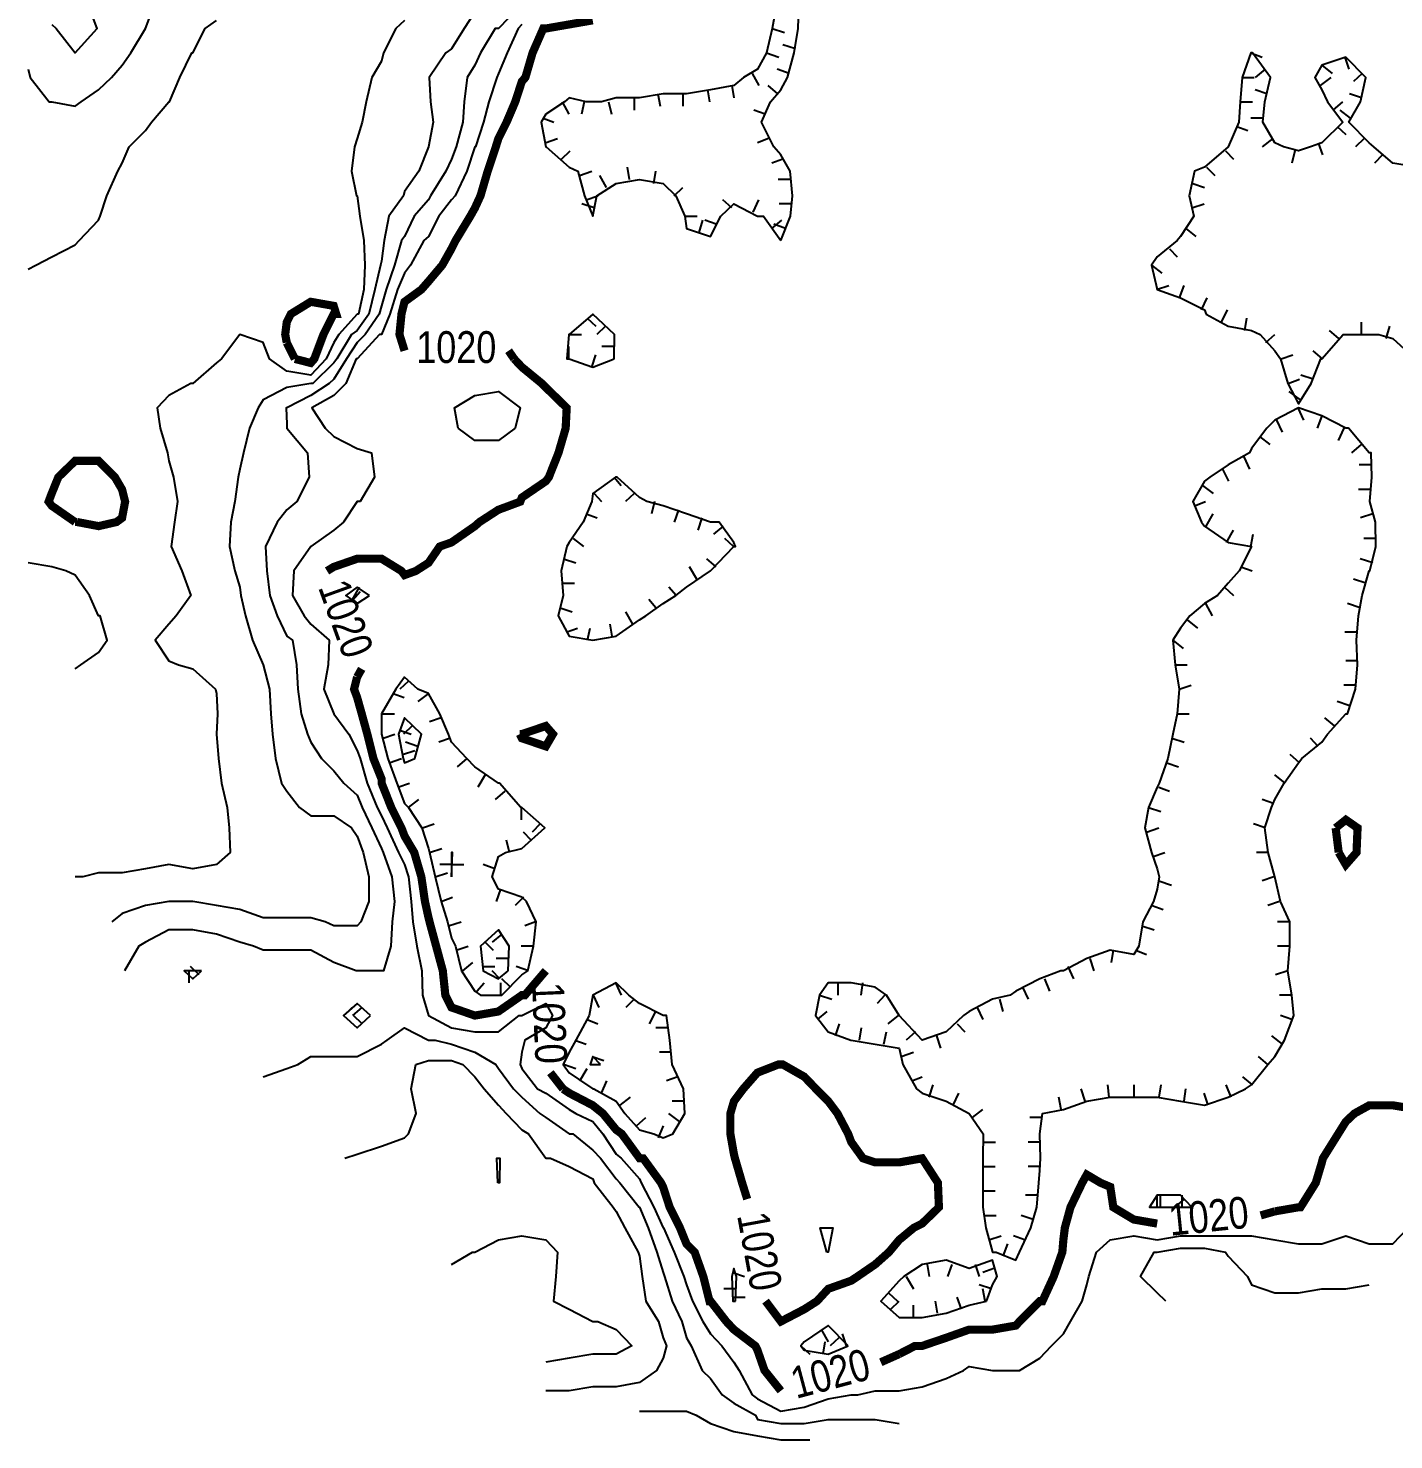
# Model space of a CAD drawing. Extents: x 628896 to 629898, y 4519176 to 4520140.
# Drawn here: x 628896.9 to 629064.3, y 4519222 to 4519395 of the extents above; entities that cross this region are included whole.
import ezdxf
from ezdxf.enums import TextEntityAlignment as Align

# ---------------------------------------------------------------- set-up
doc = ezdxf.new("R2010")
doc.units = 0

msp = doc.modelspace()

# ---------------------------------------------------------------- linework, layer by layer
at = {"layer": 'GSLAYER', "linetype": 'CONTINUOUS', "flags": 128}
for points in [[(628896.9375, 4519390), (628897.1875, 4519389), (628899.5, 4519386), (628899.8125, 4519386), (628902.6875, 4519385.5), (628903.4375, 4519386), (628905.5625, 4519387.5), (628907.125, 4519389), (628908.4375, 4519390.5), (628909.5, 4519392), (628911.3125, 4519395), (628912.25, 4519397.5)], [(628899.8125, 4519395.5), (628900.375, 4519395), (628902.6875, 4519392), (628905.375, 4519395), (628904.4375, 4519397.5)], [(628951.6875, 4519397), (628950.375, 4519395), (628948.8125, 4519392.5), (628948.125, 4519392), (628946.0625, 4519389), (628946.25, 4519386), (628946.5625, 4519383.5), (628946, 4519380.5), (628946, 4519380.5), (628944.8125, 4519377.5), (628943.0625, 4519375), (628942.9375, 4519374.5), (628941.125, 4519372), (628940.5625, 4519369), (628940.25, 4519366.5), (628940.125, 4519366), (628939.4375, 4519363), (628938.6875, 4519360), (628937.25, 4519358), (628936.5625, 4519357.5), (628934.75, 4519354.5), (628934.375, 4519354), (628931.8125, 4519351.5), (628931.5625, 4519351.5), (628928.625, 4519351), (628925.75, 4519349.5), (628925.125, 4519348.5), (628924.0625, 4519346), (628923.3125, 4519343), (628922.875, 4519341), (628922.6875, 4519340), (628922.25, 4519337), (628921.75, 4519334.5), (628921.625, 4519331.5), (628922.25, 4519328.5), (628922.875, 4519326.5), (628923, 4519325.5), (628923.5625, 4519323), (628924.4375, 4519320), (628925.75, 4519317), (628926.5, 4519314), (628926.6875, 4519311), (628926.875, 4519308.5), (628927.25, 4519305.5), (628928, 4519302.5), (628928.625, 4519301.5), (628930.1875, 4519299.5), (628931.5625, 4519298.5), (628934.375, 4519298.5), (628936.5625, 4519297), (628937.25, 4519296), (628938, 4519294), (628938.6875, 4519291), (628938.6875, 4519288), (628937.6875, 4519285.5), (628937.25, 4519285), (628934.375, 4519285), (628933.3125, 4519285.5), (628931.5625, 4519286), (628928.625, 4519286), (628925.75, 4519286), (628922.875, 4519287), (628920, 4519287.5), (628917.125, 4519288), (628914.1875, 4519288), (628911.3125, 4519287.5), (628908.4375, 4519286.5), (628907.1875, 4519285.5)], [(628957, 4519397.5), (628954.5625, 4519395), (628954.1875, 4519395), (628952.375, 4519392), (628951.6875, 4519390.5), (628950.75, 4519389), (628950.375, 4519386), (628950.1875, 4519383.5), (628949.375, 4519380.5), (628948.8125, 4519379), (628948.125, 4519377.5), (628946.25, 4519374.5), (628946, 4519374), (628944.25, 4519372), (628943.0625, 4519369.5), (628942.6875, 4519369), (628941.8125, 4519366), (628940.8125, 4519363), (628940.25, 4519361), (628939.9375, 4519360), (628938.25, 4519357.5), (628937.25, 4519356.5), (628935.9375, 4519354.5), (628934.375, 4519352), (628933.8125, 4519351.5), (628931.5625, 4519350), (628928.625, 4519348.5), (628928.5625, 4519348.5), (628928.625, 4519346.5), (628928.625, 4519346), (628931.1875, 4519343), (628931.375, 4519340), (628929.875, 4519337), (628928.625, 4519336), (628927.4375, 4519334.5), (628926, 4519331.5), (628926.1875, 4519328.5), (628926.5625, 4519325.5), (628927.4375, 4519323), (628928.625, 4519320.5), (628929.3125, 4519320), (628929.8125, 4519317), (628930, 4519314), (628930.375, 4519311), (628931.1875, 4519308.5), (628931.5625, 4519307.5), (628932.875, 4519305.5), (628934.375, 4519304), (628935.625, 4519302.5), (628937.25, 4519301), (628937.875, 4519299.5), (628939.0625, 4519297), (628940.25, 4519294.5), (628940.4375, 4519294), (628941.5, 4519291), (628941.8125, 4519288), (628941.5625, 4519285.5), (628941.375, 4519282.5), (628940.5, 4519279.5), (628940.25, 4519279.5), (628937.25, 4519279.5), (628937.125, 4519279.5), (628934.375, 4519280.5), (628931.5625, 4519282), (628928.625, 4519282), (628925.75, 4519282), (628924.5625, 4519282.5), (628922.875, 4519283), (628920, 4519284), (628917.125, 4519284.5), (628914.1875, 4519284.5), (628911.3125, 4519283), (628910.5, 4519282.5), (628908.75, 4519279.5)], [(628988.5625, 4519397.5), (628988.125, 4519395), (628987.4375, 4519392), (628986.3125, 4519390), (628984.625, 4519389), (628983.4375, 4519388), (628980.5625, 4519387.5), (628977.625, 4519387), (628974.75, 4519387), (628971.875, 4519386.5), (628969, 4519386.5), (628967.1875, 4519386), (628966.125, 4519386), (628965.3125, 4519386), (628963.25, 4519386.5), (628962.6875, 4519386), (628960.375, 4519384.5), (628959.8125, 4519383.5), (628960.375, 4519380.5), (628960.4375, 4519380.5), (628963.25, 4519378), (628964.3125, 4519377.5), (628965.125, 4519374.5), (628966.125, 4519372), (628966.625, 4519374.5), (628969, 4519376), (628971.875, 4519376.5), (628974.75, 4519376), (628976.3125, 4519374.5), (628977.4375, 4519372), (628977.625, 4519370.5), (628980.5625, 4519369.5), (628981.8125, 4519372), (628983.4375, 4519373.5), (628986.3125, 4519372), (628987.0625, 4519372), (628989.1875, 4519369)], [(628989.1875, 4519369), (628990.375, 4519372), (628990.625, 4519374.5), (628990.3125, 4519377.5), (628989.1875, 4519379.5), (628988.3125, 4519380.5), (628986.8125, 4519383.5), (628987.9375, 4519386), (628989.1875, 4519387.5), (628990, 4519389), (628990.8125, 4519392), (628991.3125, 4519395), (628991.375, 4519397.5)], [(628896.9375, 4519365.5), (628897.875, 4519366), (628899.8125, 4519367), (628902.6875, 4519368.5), (628903.1875, 4519369), (628905.5625, 4519371.5), (628905.75, 4519372), (628906.5625, 4519374.5), (628907.9375, 4519377.5), (628908.4375, 4519378.5), (628909.3125, 4519380.5), (628911.3125, 4519382.5), (628912.0625, 4519383.5), (628914.1875, 4519386), (628914.25, 4519386), (628915.5, 4519389), (628917, 4519392), (628917.125, 4519392), (628918.625, 4519395), (628920, 4519396)], [(628943.0625, 4519396), (628942, 4519395), (628940.5, 4519392), (628940.25, 4519391), (628939.0625, 4519389), (628938.375, 4519386), (628937.875, 4519383.5), (628937.25, 4519381.5), (628936.9375, 4519380.5), (628936.5625, 4519377.5), (628937.1875, 4519374.5), (628937.25, 4519374.5), (628937.5625, 4519372), (628938.0625, 4519369), (628938.1875, 4519366), (628938.0625, 4519363), (628937.4375, 4519360), (628937.25, 4519360), (628935, 4519357.5), (628934.375, 4519356.5), (628933.4375, 4519354.5), (628931.5625, 4519352.5), (628928.625, 4519353), (628926.5, 4519354.5), (628925.75, 4519356.5), (628922.875, 4519357.5), (628920.625, 4519354.5), (628920, 4519354), (628917.125, 4519351.5), (628916.875, 4519351.5), (628914.1875, 4519350), (628912.75, 4519348.5), (628913.125, 4519346), (628914, 4519343), (628914.1875, 4519342), (628914.75, 4519340), (628915.25, 4519337), (628914.875, 4519334.5), (628914.4375, 4519331.5), (628915.75, 4519328.5), (628916.875, 4519325.5), (628915.0625, 4519323), (628914.1875, 4519322), (628912.5, 4519320), (628914.1875, 4519317.5), (628915.375, 4519317), (628917.125, 4519316.5), (628919.875, 4519314), (628920, 4519313.5), (628920.125, 4519311), (628920, 4519308.5), (628920.25, 4519305.5), (628920.625, 4519302.5), (628921.3125, 4519299.5), (628921.5625, 4519297), (628921.6875, 4519294), (628920, 4519292.5), (628917.125, 4519292), (628914.1875, 4519292.5), (628911.3125, 4519292), (628908.4375, 4519291.5), (628905.5625, 4519291.5), (628903.625, 4519291), (628902.6875, 4519291)], [(628957.4375, 4519395.5), (628957, 4519395), (628955.625, 4519392), (628954.5625, 4519389.5), (628954.375, 4519389), (628953.375, 4519386), (628952.75, 4519383.5), (628951.75, 4519380.5), (628951.6875, 4519380.5), (628950.6875, 4519377.5), (628949.25, 4519374.5), (628948.8125, 4519374), (628947.25, 4519372), (628946, 4519369.5), (628945.4375, 4519369), (628943.8125, 4519366), (628943.0625, 4519365), (628942.1875, 4519363), (628941.25, 4519360), (628940.25, 4519357.5), (628940, 4519357.5), (628937.25, 4519354.5), (628937.125, 4519354.5), (628935.875, 4519351.5), (628934.375, 4519350), (628931.6875, 4519348.5), (628933.3125, 4519346), (628934.375, 4519345), (628937.25, 4519343.5), (628939, 4519343), (628939.375, 4519340), (628937.625, 4519337), (628937.25, 4519337), (628935.5625, 4519334.5), (628934.375, 4519333.5), (628931.5625, 4519331.5), (628929.5, 4519328.5), (628929.3125, 4519325.5), (628930.75, 4519323), (628931.5625, 4519322), (628933.8125, 4519320), (628933.6875, 4519317), (628933.1875, 4519314), (628934.375, 4519311), (628936.25, 4519308.5), (628937.25, 4519306.5), (628937.625, 4519305.5), (628938.5, 4519302.5), (628939.6875, 4519299.5), (628940.25, 4519298.5), (628940.9375, 4519297), (628942.3125, 4519294), (628943.0625, 4519292.5), (628943.5625, 4519291), (628943.875, 4519288), (628944.0625, 4519285.5), (628944.5625, 4519282.5), (628945.1875, 4519279.5), (628945.25, 4519276.5), (628946, 4519274), (628946, 4519274), (628948.8125, 4519272.5), (628951.6875, 4519272), (628954.5625, 4519272), (628957.125, 4519274), (628957.4375, 4519274), (628960.375, 4519275.5), (628961.1875, 4519274), (628960.375, 4519272.5), (628957.8125, 4519271), (628957.4375, 4519269.5), (628957.25, 4519268), (628957.4375, 4519267.5), (628959.375, 4519265), (628960.375, 4519264.5), (628963.25, 4519262.5), (628964.0625, 4519262), (628966.125, 4519261), (628967.375, 4519259.5), (628969, 4519257), (628969.625, 4519256.5), (628971.875, 4519254), (628972.0625, 4519253.5), (628973.625, 4519250.5), (628974.75, 4519248), (628974.8125, 4519248), (628976.125, 4519245), (628977.3125, 4519242), (628977.625, 4519241), (628978.375, 4519239), (628979.625, 4519236.5), (628980.5625, 4519235), (628981.9375, 4519233.5), (628983.4375, 4519231.5), (628984.0625, 4519230.5), (628985.6875, 4519227.5), (628986.3125, 4519227), (628989.1875, 4519225.5), (628992.0625, 4519226), (628995, 4519227), (628997.8125, 4519227.5), (628998.625, 4519227.5), (629000.75, 4519228), (629003.6875, 4519228), (629006.5, 4519228.5), (629009.4375, 4519229.5), (629011.5625, 4519230.5), (629012.25, 4519231), (629015.125, 4519230.5), (629015.875, 4519230.5), (629018, 4519230.5), (629018.4375, 4519230.5), (629020.9375, 4519232), (629022.375, 4519233.5), (629023.8125, 4519235), (629024.6875, 4519236.5), (629026.125, 4519239), (629026.6875, 4519241), (629026.9375, 4519242), (629027.875, 4519245), (629029.5625, 4519246.5), (629032.4375, 4519247), (629035.3125, 4519246.5), (629038.1875, 4519247), (629041.125, 4519247), (629044, 4519247), (629046.875, 4519247), (629049.75, 4519246.5), (629052.625, 4519246), (629055.5, 4519246), (629058.4375, 4519247), (629061.3125, 4519246), (629064.1875, 4519246), (629066.0625, 4519248)], [(628988.125, 4519395), (628989.625, 4519394.5)], [(628987.4375, 4519392), (628988.9375, 4519391.5)], [(628991, 4519392.5), (628989.4375, 4519393)], [(629067.125, 4519378), (629064.1875, 4519378.5), (629061.875, 4519380.5), (629061.3125, 4519381), (629058.8125, 4519383.5), (629060.25, 4519386), (629060.875, 4519389), (629058.4375, 4519391.5), (629055.5, 4519390.5), (629054.625, 4519389), (629055.5, 4519387.5), (629056.1875, 4519386), (629058.0625, 4519383.5), (629055.5, 4519381), (629054.125, 4519380.5), (629052.625, 4519380), (629050.8125, 4519380.5), (629049.75, 4519381), (629048.25, 4519383.5), (629048.5, 4519386), (629049.1875, 4519389), (629047, 4519392), (629046.875, 4519392), (629046.8125, 4519392), (629045.75, 4519389), (629045.5, 4519386), (629045.3125, 4519383.5), (629044, 4519380.5), (629041.125, 4519378), (629039.875, 4519377.5), (629039.25, 4519374.5), (629039.8125, 4519372), (629038.1875, 4519369.5), (629037.75, 4519369), (629035.3125, 4519367), (629034.625, 4519366), (629035.3125, 4519363), (629038.1875, 4519362), (629041.125, 4519360.5), (629041.3125, 4519360), (629044, 4519358.5), (629046.875, 4519358), (629047.9375, 4519357.5), (629049.75, 4519355.5), (629050.4375, 4519354.5), (629051.3125, 4519351.5), (629052.625, 4519349), (629054.1875, 4519351.5), (629055.375, 4519354.5), (629055.5, 4519354.5), (629058.125, 4519357.5), (629058.4375, 4519357.5), (629061.3125, 4519357.5), (629062.5, 4519357.5), (629064.1875, 4519357), (629066.9375, 4519354.5)], [(629046.8125, 4519392), (629048.1875, 4519391.5)], [(629058.3125, 4519391.5), (629058.8125, 4519390)], [(628990.1875, 4519389.5), (628988.75, 4519390)], [(629048.5625, 4519390), (629047.3125, 4519389)], [(629055.5, 4519390.5), (629056.75, 4519389.5)], [(628983.1875, 4519388), (628983.4375, 4519386.5)], [(628985.6875, 4519389.5), (628986.5, 4519388)], [(628988.8125, 4519387), (628987.625, 4519388)], [(629045.75, 4519389), (629047.1875, 4519389)], [(629055.3125, 4519388), (629056.625, 4519389)], [(629060.4375, 4519389.5), (629059.375, 4519388.5)], [(628971.1875, 4519386.5), (628971.1875, 4519385)], [(628974.125, 4519387), (628974.375, 4519385.5)], [(628977.1875, 4519387), (628977.1875, 4519385.5)], [(628980.1875, 4519387.5), (628980.4375, 4519386)], [(629048.75, 4519387), (629047.3125, 4519387.5)], [(629060.375, 4519386.5), (629058.875, 4519387)], [(628962.375, 4519386), (628963.1875, 4519384.5)], [(628965.0625, 4519386), (628964.75, 4519384.5)], [(628968.0625, 4519386), (628968.4375, 4519384.5)], [(628987.25, 4519384.5), (628985.875, 4519385)], [(629045.5, 4519386), (629047, 4519386)], [(629056.875, 4519385), (629058.0625, 4519386)], [(629059, 4519384), (629057.75, 4519385)], [(628960.0625, 4519384), (628961.375, 4519383.5)], [(629045.0625, 4519383), (629046.4375, 4519382.5)], [(629048.375, 4519384), (629046.8125, 4519384)], [(629057.375, 4519383), (629058.4375, 4519382)], [(628960.3125, 4519381), (628961.8125, 4519381.5)], [(628987.6875, 4519381.5), (628986.3125, 4519381)], [(629049.5, 4519381.5), (629048.1875, 4519380.5)], [(629055.0625, 4519381), (629055.5625, 4519379.5)], [(629060.6875, 4519381.5), (629059.625, 4519380.5)], [(628962.3125, 4519379), (628963.375, 4519380)], [(629043.6875, 4519380), (629044.6875, 4519379)], [(629052.1875, 4519380), (629051.8125, 4519378.5)], [(629062.9375, 4519379.5), (629061.9375, 4519378.5)], [(628970.625, 4519376.5), (628970.375, 4519378)], [(628989.4375, 4519379), (628988.0625, 4519378.5)], [(629041.375, 4519378), (629042.375, 4519377)], [(628964.5, 4519377), (628966, 4519377.5)], [(628967.8125, 4519375.5), (628967, 4519377)], [(628973.625, 4519376), (628973.875, 4519377.5)], [(628990.375, 4519376.5), (628988.875, 4519376.5)], [(629039.6875, 4519376), (629041.125, 4519375.5)], [(628965.3125, 4519374), (628966.75, 4519374.5)], [(628976.125, 4519374.5), (628977.1875, 4519375.5)], [(628966.3125, 4519373), (628964.8125, 4519373.5)], [(628983.1875, 4519373), (628982.0625, 4519374)], [(628985.8125, 4519372.5), (628986.5, 4519374)], [(628990.5, 4519373.5), (628989, 4519373.5)], [(629039.5625, 4519373), (629041.0625, 4519373.5)], [(628977.4375, 4519372), (628978.9375, 4519372)], [(628979.1875, 4519370), (628979.625, 4519371.5)], [(628981.25, 4519371), (628979.875, 4519371.5)], [(628988.0625, 4519370.5), (628989.3125, 4519371.5)], [(628989.75, 4519370.5), (628988.3125, 4519371)], [(629038.8125, 4519370.5), (629040.0625, 4519369.5)], [(629036.8125, 4519368), (629037.75, 4519367)], [(629034.625, 4519366), (629035.875, 4519365)], [(629035.25, 4519363), (629036.75, 4519363.5)], [(629038.0625, 4519362), (629038.625, 4519363.5)], [(629040.75, 4519360.5), (629041.4375, 4519362)], [(629043.1875, 4519359), (629043.9375, 4519360.5)], [(628968.75, 4519354.5), (628968.8125, 4519357.5), (628966.125, 4519360), (628963.25, 4519357.5), (628963.1875, 4519357.5), (628962.9375, 4519354.5), (628963.25, 4519354.5), (628966.125, 4519353.5), (628968.75, 4519354.5)], [(628965.4375, 4519359.5), (628966.5, 4519358.5)], [(628967.6875, 4519358.5), (628966.625, 4519357.5)], [(629046.0625, 4519358), (629046.3125, 4519359.5)], [(629060.375, 4519357.5), (629060.375, 4519359)], [(629063.375, 4519357), (629063.8125, 4519358.5)], [(628963.1875, 4519357.5), (628964.75, 4519357.5)], [(629048.625, 4519356.5), (629049.75, 4519357.5)], [(629057.5625, 4519357), (629056.4375, 4519358)], [(628963.1875, 4519354.5), (628963.1875, 4519356)], [(628968.75, 4519356), (628967.25, 4519356)], [(629055.5625, 4519354.5), (629054.4375, 4519355.5)], [(628966, 4519353.5), (628966.5, 4519355)], [(629050.5, 4519354.5), (629051.9375, 4519355)], [(629051.375, 4519351.5), (629052.75, 4519352)], [(629054.4375, 4519352), (629052.9375, 4519352.5)], [(628949.625, 4519346), (628949.1875, 4519348.5), (628951.6875, 4519350), (628954.5625, 4519350.5), (628957.25, 4519348.5), (628956.625, 4519346), (628954.5625, 4519344.5), (628951.6875, 4519344.5), (628949.625, 4519346)], [(629052.875, 4519349.5), (629051.5, 4519350.5)], [(629018.4375, 4519245), (629019.8125, 4519248), (629020.5625, 4519250.5), (629020.8125, 4519253.5), (629020.9375, 4519255), (629021, 4519256.5), (629020.9375, 4519259.5), (629021.25, 4519262), (629023.8125, 4519262.5), (629026.6875, 4519263.5), (629029.5625, 4519264), (629032.4375, 4519264), (629035.3125, 4519264), (629038.1875, 4519263.5), (629041.125, 4519263), (629044, 4519264), (629046.125, 4519265), (629046.875, 4519265.5), (629048.875, 4519268), (629049.75, 4519269), (629050.9375, 4519271), (629052.0625, 4519274), (629051.8125, 4519276.5), (629051.3125, 4519279.5), (629051.5625, 4519282.5), (629051.5625, 4519285.5), (629050.4375, 4519288), (629049.75, 4519291), (629049.75, 4519291), (629048.9375, 4519294), (629048.5, 4519297), (629049.3125, 4519299.5), (629049.75, 4519300.5), (629050.875, 4519302.5), (629052.625, 4519305), (629053.0625, 4519305.5), (629055.5, 4519307.5), (629056.1875, 4519308.5), (629058.4375, 4519311), (629058.625, 4519311), (629059.625, 4519314), (629059.875, 4519317), (629059.75, 4519320), (629060, 4519323), (629060.4375, 4519325.5), (629061.3125, 4519328.5), (629061.375, 4519328.5), (629062.125, 4519331.5), (629062.0625, 4519334.5), (629061.375, 4519337), (629061.625, 4519340), (629061.5625, 4519343), (629061.3125, 4519343), (629058.75, 4519346), (629058.4375, 4519346), (629055.5, 4519347.5), (629052.625, 4519348.5), (629049.75, 4519347), (629048.75, 4519346), (629046.875, 4519343.5), (629046.625, 4519343), (629044, 4519341.5), (629041.75, 4519340), (629041.125, 4519339.5), (629039.6875, 4519337), (629040.75, 4519334.5), (629041.125, 4519334), (629044, 4519332), (629046.875, 4519331.5), (629045.375, 4519328.5), (629044, 4519327), (629042.6875, 4519325.5), (629041.125, 4519324.5), (629039.3125, 4519323), (629038.1875, 4519321.5), (629037.25, 4519320), (629037.5, 4519317), (629038, 4519314), (629037.75, 4519311), (629037.25, 4519308.5), (629036.625, 4519305.5), (629035.5625, 4519302.5), (629035.3125, 4519302), (629034.25, 4519299.5), (629033.8125, 4519297), (629034.625, 4519294), (629035.3125, 4519292), (629035.5625, 4519291), (629035.3125, 4519289.5), (629034.875, 4519288), (629033.5625, 4519285.5), (629033.0625, 4519282.5), (629032.4375, 4519281.5), (629029.5625, 4519282), (629026.6875, 4519281), (629023.8125, 4519279.5), (629023.5, 4519279.5), (629020.9375, 4519278.5), (629018, 4519277), (629017.3125, 4519276.5), (629015.125, 4519276), (629012.25, 4519274.5), (629011.5625, 4519274), (629009.4375, 4519272), (629006.5, 4519271), (629003.6875, 4519274), (629003.6875, 4519274), (629002.125, 4519276.5), (629000.75, 4519277.5), (628997.8125, 4519278), (628995, 4519278), (628993.9375, 4519276.5), (628993.4375, 4519274), (628995, 4519272), (628997.75, 4519271), (628997.8125, 4519271), (629000.75, 4519270.5), (629003.6875, 4519270), (629004.125, 4519268), (629005.8125, 4519265), (629006.5, 4519264.5), (629009.4375, 4519263.5), (629012.25, 4519262), (629014, 4519259.5), (629013.9375, 4519256.5), (629013.9375, 4519253.5), (629013.9375, 4519250.5), (629014.3125, 4519248), (629015.125, 4519245), (629015.5625, 4519245), (629018, 4519244), (629018.4375, 4519245)], [(629052.5625, 4519348.5), (629053.25, 4519347)], [(629049.9375, 4519347), (629050.625, 4519345.5)], [(629055.5, 4519347.5), (629054.9375, 4519346)], [(629047.875, 4519345), (629049.125, 4519344)], [(629058.1875, 4519346), (629057.5, 4519344.5)], [(629060.3125, 4519344), (629059.125, 4519343)], [(629045.9375, 4519342.5), (629046.625, 4519341)], [(629061.5625, 4519341.5), (629060.0625, 4519341.5)], [(628972.625, 4519323), (628974.75, 4519324.5), (628976.3125, 4519325.5), (628977.625, 4519326.5), (628980.5625, 4519328.5), (628983.4375, 4519331.5), (628983.625, 4519331.5), (628983.4375, 4519332), (628981.625, 4519334.5), (628980.5625, 4519334.5), (628977.625, 4519335.5), (628974.75, 4519336.5), (628972.75, 4519337), (628971.875, 4519337.5), (628969.125, 4519340), (628969, 4519340), (628968.9375, 4519340), (628966.125, 4519338), (628966, 4519337), (628964.9375, 4519334.5), (628963.25, 4519332), (628962.9375, 4519331.5), (628962.25, 4519328.5), (628962.5, 4519325.5), (628961.875, 4519323), (628963.25, 4519320.5), (628966.125, 4519320), (628969, 4519320.5), (628971.875, 4519322.5), (628972.625, 4519323)], [(628968.75, 4519340), (628969.625, 4519339)], [(629043.3125, 4519341), (629044.0625, 4519339.5)], [(628966.3125, 4519338), (628967.1875, 4519337)], [(628971.1875, 4519338), (628970.125, 4519337)], [(629040.875, 4519339), (629042.1875, 4519338)], [(629061.5625, 4519338.5), (629060, 4519338.5)], [(628973.6875, 4519337), (628973.3125, 4519335.5)], [(628976.625, 4519336), (628976.125, 4519334.5)], [(629039.875, 4519336.5), (629041.25, 4519337)], [(628965.3125, 4519335.5), (628966.6875, 4519335)], [(628979.5, 4519335), (628979, 4519333.5)], [(629041.3125, 4519334), (629042.1875, 4519335.5)], [(629061.75, 4519335.5), (629060.25, 4519335)], [(628982.125, 4519334), (628980.9375, 4519333)], [(629043.8125, 4519332), (629044.6875, 4519333.5)], [(629046.8125, 4519331.5), (629047.0625, 4519333)], [(628963.75, 4519332.5), (628965, 4519331.5)], [(628983.375, 4519331.5), (628982.3125, 4519332.5)], [(629062.125, 4519332.5), (629060.625, 4519332.5)], [(628903.375, 4519317), (628905.5625, 4519318.5), (628906.625, 4519320), (628905.75, 4519323), (628905.5625, 4519323), (628904.4375, 4519325.5), (628902.6875, 4519328), (628901.5625, 4519328.5), (628899.8125, 4519329), (628896.9375, 4519329.5)], [(628962.5625, 4519330), (628964.0625, 4519329.5)], [(628981.25, 4519329), (628980.125, 4519330)], [(629061.75, 4519329.5), (629060.1875, 4519330)], [(628978.875, 4519327.5), (628978, 4519329)], [(629045.5625, 4519329), (629046.9375, 4519328.5)], [(629060.875, 4519327), (629059.375, 4519327.5)], [(628938.75, 4519325.5), (628937.25, 4519326.5), (628935.875, 4519325.5), (628937.25, 4519324.5), (628938.75, 4519325.5)], [(628937.5, 4519326.5), (628936.625, 4519325)], [(628936.75, 4519325), (628937.625, 4519326)], [(628962.375, 4519327), (628963.875, 4519327)], [(628976.375, 4519325.5), (628975.4375, 4519326.5)], [(629043.5625, 4519326.5), (629044.6875, 4519325.5)], [(628962.125, 4519324), (628963.625, 4519323.5)], [(628973.875, 4519324), (628973, 4519325)], [(629041.25, 4519324.5), (629042.0625, 4519323)], [(629060.1875, 4519324), (629058.625, 4519324.5)], [(628971.0625, 4519322), (628970.1875, 4519323.5)], [(629039, 4519322.5), (629040.25, 4519321.5)], [(628962.875, 4519321), (628964.25, 4519321.5)], [(628965.5, 4519320), (628965.8125, 4519321.5)], [(628968.5, 4519320.5), (628968.25, 4519322)], [(629059.8125, 4519321), (629058.3125, 4519321)], [(629037.25, 4519320), (629038.5, 4519319)], [(628902.6875, 4519316.5), (628903.375, 4519317)], [(629037.5, 4519317), (629039, 4519317)], [(629059.875, 4519317.5), (629058.4375, 4519317.5)], [(628955, 4519276.5), (628957.4375, 4519279), (628958.1875, 4519279.5), (628958.875, 4519282.5), (628959.1875, 4519285.5), (628958, 4519288), (628957.4375, 4519288.5), (628954.5625, 4519289.5), (628953.8125, 4519291), (628954.5625, 4519293.5), (628955.4375, 4519294), (628957.4375, 4519294.5), (628960.25, 4519297), (628957.4375, 4519299.5), (628957.3125, 4519299.5), (628954.6875, 4519302.5), (628954.5625, 4519302.5), (628951.6875, 4519304.5), (628950.6875, 4519305.5), (628948.8125, 4519307.5), (628948.4375, 4519308.5), (628947.375, 4519311), (628946, 4519313.5), (628944.6875, 4519314), (628943.0625, 4519315.5), (628942, 4519314), (628940.25, 4519311), (628940.25, 4519308.5), (628941, 4519305.5), (628942.125, 4519302.5), (628943.0625, 4519300), (628943.5625, 4519299.5), (628945.1875, 4519297), (628946, 4519294.5), (628946.125, 4519294), (628946.8125, 4519291), (628947.5625, 4519288), (628948.3125, 4519285.5), (628948.8125, 4519283.5), (628949.3125, 4519282.5), (628950.0625, 4519279.5), (628951.6875, 4519277), (628952.375, 4519276.5), (628954.5625, 4519276.5), (628955, 4519276.5)], [(628941.6875, 4519313.5), (628943, 4519313)], [(628943.5625, 4519315), (628942.5, 4519314)], [(628946, 4519313.5), (628944.6875, 4519312.5)], [(629038, 4519314), (629039.5, 4519314.5)], [(629059.6875, 4519314.5), (629058.1875, 4519314.5)], [(629058.8125, 4519312), (629057.375, 4519312.5)], [(628940.25, 4519311), (628941.8125, 4519311)], [(628944.3125, 4519305.5), (628945.125, 4519308.5), (628943.0625, 4519310.5), (628942.3125, 4519308.5), (628942.875, 4519305.5), (628943.0625, 4519305), (628944.3125, 4519305.5)], [(628947.5625, 4519310.5), (628946.125, 4519310)], [(629037.75, 4519311), (629039.25, 4519311)], [(629057.0625, 4519309.5), (629055.875, 4519310.5)], [(628940.4375, 4519308), (628941.875, 4519308.5)], [(628942.4375, 4519309), (628943.875, 4519308.5)], [(628944, 4519309.5), (628942.9375, 4519308.5)], [(628944.6875, 4519307), (628943.1875, 4519307.5)], [(628948.6875, 4519308), (628947.25, 4519307.5)], [(629037.125, 4519308), (629038.625, 4519307.5)], [(629055.0625, 4519307), (629054.125, 4519308)], [(628941.1875, 4519305), (628942.6875, 4519305.5)], [(628942.8125, 4519306), (628944.3125, 4519306.5)], [(628950.6875, 4519305.5), (628949.5, 4519304.5)], [(629036.5, 4519305), (629037.9375, 4519304.5)], [(629052.75, 4519305), (629051.625, 4519306)], [(628952.9375, 4519303.5), (628952.0625, 4519302)], [(629051, 4519302.5), (629049.75, 4519303.5)], [(628942.25, 4519302), (628943.6875, 4519302.5)], [(628955.375, 4519301.5), (628954.1875, 4519300.5)], [(629035.5, 4519302), (629036.8125, 4519301.5)], [(628943.5625, 4519299.5), (628944.8125, 4519300.5)], [(629049.5625, 4519300), (629048.1875, 4519300.5)], [(628957.375, 4519299.5), (628957.375, 4519298)], [(629034.25, 4519299.5), (629035.75, 4519299)], [(628945.25, 4519297), (628946.6875, 4519297.5)], [(628958.5625, 4519295.5), (628957.625, 4519296.5)], [(628959.6875, 4519297.5), (628958.6875, 4519296.5)], [(629034, 4519296.5), (629035.5, 4519297)], [(629048.5625, 4519297), (629047.125, 4519297.5)], [(628946.125, 4519294), (628947.625, 4519294.5)], [(628955.9375, 4519294), (628955.5625, 4519295.5)], [(628948.8125, 4519291), (628948.9375, 4519294), (628948.8125, 4519294), (628948.8125, 4519291)], [(629034.8125, 4519293.5), (629036.25, 4519294)], [(629048.9375, 4519294), (629047.5, 4519294)], [(628946.8125, 4519291), (628948.3125, 4519291.5)], [(628948.9375, 4519292.5), (628947.375, 4519292.5)], [(628948.8125, 4519292.5), (628950.3125, 4519292.5)], [(628954.125, 4519292), (628952.6875, 4519292.5)], [(629049.625, 4519291), (629048.1875, 4519290.5)], [(628954.8125, 4519289.5), (628954.3125, 4519288)], [(629035.5, 4519290.5), (629037.0625, 4519290)], [(628947.5625, 4519288), (628948.9375, 4519288.5)], [(628957.625, 4519288.5), (628956.625, 4519287.5)], [(629050.3125, 4519288), (629048.875, 4519287.5)], [(629034.6875, 4519287.5), (629036.0625, 4519287)], [(628948.4375, 4519285), (628950, 4519285.5)], [(628955.75, 4519279.5), (628955.875, 4519282.5), (628954.5625, 4519284.5), (628952.375, 4519282.5), (628952.6875, 4519279.5), (628954.5625, 4519278.5), (628955.75, 4519279.5)], [(628959.125, 4519285.5), (628957.8125, 4519285)], [(629033.4375, 4519285), (629034.9375, 4519284.5)], [(629051.5625, 4519285.5), (629050.0625, 4519285.5)], [(628949.375, 4519282), (628950.875, 4519282.5)], [(628952.9375, 4519283), (628953.9375, 4519282)], [(628955, 4519284), (628953.8125, 4519283)], [(628958.875, 4519282.5), (628957.375, 4519282.5)], [(629051.5625, 4519282.5), (629050.0625, 4519282.5)], [(628955.8125, 4519281), (628954.3125, 4519281)], [(629027.0625, 4519281), (629027.5625, 4519279.5)], [(629029.9375, 4519282), (629029.6875, 4519280.5)], [(629032.6875, 4519282), (629034, 4519281.5)], [(628918.1875, 4519279.5), (628917.125, 4519279.5), (628916.0625, 4519279.5), (628917.125, 4519278.5), (628918.1875, 4519279.5)], [(628916.625, 4519279.5), (628916.625, 4519278)], [(628917.875, 4519279), (628916.8125, 4519280)], [(628950.1875, 4519279.5), (628951.4375, 4519280.5)], [(628952.625, 4519280), (628954.125, 4519280)], [(628954.75, 4519278.5), (628953.8125, 4519279.5)], [(628958.25, 4519279.5), (628956.75, 4519280)], [(629024.375, 4519280), (629025.0625, 4519278.5)], [(629051.3125, 4519279.5), (629049.8125, 4519279)], [(628951.9375, 4519277), (628952.8125, 4519278)], [(628954.875, 4519276.5), (628954.875, 4519278)], [(628956.0625, 4519277.5), (628955, 4519278.5)], [(628975.9375, 4519259.5), (628977.4375, 4519262), (628977.25, 4519265), (628975.875, 4519268), (628975.5625, 4519271), (628975.1875, 4519274), (628974.75, 4519274), (628971.875, 4519275.5), (628970.5625, 4519276.5), (628969, 4519278), (628966.125, 4519276.5), (628965.6875, 4519274), (628964.0625, 4519271), (628963.25, 4519269.5), (628962.5, 4519268), (628963.25, 4519267), (628966.125, 4519265), (628966.25, 4519265), (628969, 4519263.5), (628970.0625, 4519262), (628971.875, 4519260), (628973.625, 4519259.5), (628974.75, 4519259), (628975.9375, 4519259.5)], [(628968.9375, 4519278), (628969.625, 4519276.5)], [(628996.1875, 4519278), (628996.1875, 4519276.5)], [(628999.1875, 4519278), (628999, 4519276.5)], [(629018.8125, 4519277.5), (629019.5, 4519276)], [(629021.5, 4519278.5), (629022.125, 4519277)], [(628938.875, 4519274), (628937.25, 4519275.5), (628935.5625, 4519274), (628937.25, 4519272.5), (628938.875, 4519274)], [(628966.1875, 4519276.5), (628966.875, 4519275)], [(628971.1875, 4519276), (628970.1875, 4519275)], [(628993.9375, 4519276.5), (628995.4375, 4519276)], [(629001.9375, 4519276.5), (629001, 4519275.5)], [(629016, 4519276), (629016.375, 4519274.5)], [(629051.8125, 4519276.5), (629050.3125, 4519276.5)], [(628935.625, 4519274), (628936.625, 4519275)], [(628937.8125, 4519275), (628936.6875, 4519274)], [(628937.875, 4519273), (628936.8125, 4519274)], [(628973.8125, 4519274.5), (628973.0625, 4519273)], [(628993.6875, 4519273.5), (628994.875, 4519274.5)], [(629003.5625, 4519274), (629002.3125, 4519273)], [(629013.25, 4519275), (629013.9375, 4519273.5)], [(629051.8125, 4519273.5), (629050.4375, 4519274)], [(628925.75, 4519266.5), (628928.625, 4519267.5), (628930, 4519268), (628931.5625, 4519269), (628934.375, 4519269), (628937.25, 4519269), (628940.25, 4519270.5), (628940.9375, 4519271), (628943.0625, 4519272.5), (628946, 4519271), (628946.8125, 4519271), (628948.8125, 4519270.5), (628951.6875, 4519269.5), (628954.25, 4519268), (628954.5625, 4519267.5), (628956.4375, 4519265), (628957.4375, 4519264), (628959.625, 4519262), (628960.375, 4519261.5), (628963.25, 4519259.5), (628963.6875, 4519259.5), (628966.125, 4519257.5), (628967.0625, 4519256.5), (628969, 4519254), (628969.4375, 4519253.5), (628971.8125, 4519250.5), (628971.875, 4519250.5), (628972.9375, 4519248), (628974, 4519245), (628974.75, 4519242.5), (628974.9375, 4519242), (628975.875, 4519239), (628977.0625, 4519236.5), (628977.625, 4519234.5), (628978.1875, 4519233.5), (628979.5625, 4519230.5), (628980.5625, 4519229.5), (628982, 4519227.5), (628983.4375, 4519226.5), (628986.0625, 4519225), (628986.3125, 4519224.5), (628989.1875, 4519224), (628992.0625, 4519224), (628995, 4519224.5), (628997.8125, 4519224.5), (629000.75, 4519224.5), (629003.6875, 4519224)], [(628965.4375, 4519273.5), (628966.75, 4519273)], [(628975.375, 4519272.5), (628973.875, 4519272.5)], [(628995.875, 4519271.5), (628996.375, 4519273)], [(628998.8125, 4519271), (628999.0625, 4519272.5)], [(629001.8125, 4519270.5), (629002.125, 4519272)], [(629005.6875, 4519272), (629004.5625, 4519271)], [(629010.8125, 4519273), (629011.75, 4519272)], [(628963.9375, 4519271), (628965.3125, 4519270.5)], [(629008.25, 4519271.5), (629008.75, 4519270)], [(629050.6875, 4519270.5), (629049.375, 4519271.5)], [(628935.75, 4519256.5), (628937.25, 4519257), (628940.25, 4519258), (628943.0625, 4519259), (628943.5625, 4519259.5), (628944.5, 4519262), (628943.875, 4519265), (628944.4375, 4519268), (628946, 4519268.5), (628948.8125, 4519268.5), (628950.1875, 4519268), (628951.6875, 4519266.5), (628952.8125, 4519265), (628954.5625, 4519263), (628955.5, 4519262), (628957.4375, 4519260), (628958.25, 4519259.5), (628960.375, 4519256.5), (628960.9375, 4519256.5), (628963.25, 4519255.5), (628966.125, 4519254), (628966.3125, 4519253.5), (628968.625, 4519250.5), (628969, 4519250), (628970.0625, 4519248), (628971.6875, 4519245), (628971.875, 4519244.5), (628972.1875, 4519242), (628972.625, 4519239), (628974.1875, 4519236.5), (628974.75, 4519234.5), (628975.1875, 4519233.5), (628974.75, 4519232), (628973.9375, 4519230.5), (628971.875, 4519229), (628969, 4519228.5), (628966.125, 4519228.5), (628963.25, 4519228), (628960.375, 4519228)], [(628967.0625, 4519268), (628966.125, 4519269), (628965.8125, 4519268), (628966.125, 4519268), (628967.0625, 4519268)], [(628966.0625, 4519269), (628967.5, 4519268.5)], [(628975.75, 4519269.5), (628974.3125, 4519269.5)], [(629003.9375, 4519269), (629005.4375, 4519269.5)], [(629048.875, 4519268), (629047.75, 4519269)], [(628962.6875, 4519268), (628964.0625, 4519267.5)], [(628964.5625, 4519266), (628965.4375, 4519267.5)], [(628967.1875, 4519264.5), (628967.875, 4519266)], [(628976.5625, 4519266.5), (628975.1875, 4519266)], [(629005.25, 4519266), (629006.5, 4519266.5)], [(629007.375, 4519264), (629007.875, 4519265.5)], [(629029.4375, 4519264), (629029.25, 4519265.5)], [(629032.5, 4519264), (629032.5, 4519265.5)], [(629035.5625, 4519264), (629035.8125, 4519265.5)], [(629044.375, 4519264), (629043.75, 4519265.5)], [(629047, 4519265.5), (629045.8125, 4519266.5)], [(628969.5, 4519263), (628970.75, 4519264)], [(628977.3125, 4519263.5), (628975.875, 4519263.5)], [(629010.3125, 4519263), (629011, 4519264.5)], [(629023.5625, 4519262.5), (629023.25, 4519264)], [(629026.5, 4519263.5), (629026, 4519265)], [(629038.625, 4519263.5), (629038.8125, 4519265)], [(629041.5625, 4519263), (629041.0625, 4519264.5)], [(628976.75, 4519261), (628975.4375, 4519262)], [(629012.6875, 4519261.5), (629013.9375, 4519262.5)], [(628971.5, 4519260.5), (628972.625, 4519261.5)], [(628974.1875, 4519259), (628974.8125, 4519260.5)], [(629021.25, 4519261.5), (629019.6875, 4519261.5)], [(629014, 4519258.5), (629015.5, 4519258.5)], [(629020.9375, 4519258.5), (629019.5, 4519258.5)], [(628954.5, 4519253.5), (628954.375, 4519256.5), (628954.5625, 4519256.5), (628954.75, 4519256.5), (628954.6875, 4519253.5), (628954.5625, 4519253.5), (628954.5, 4519253.5)], [(629013.9375, 4519255.5), (629015.4375, 4519255.5)], [(629020.9375, 4519255.5), (629019.5, 4519255.5)], [(629013.9375, 4519252.5), (629015.4375, 4519252.5)], [(629020.6875, 4519252), (629019.1875, 4519252)], [(629039.5625, 4519250.5), (629038.1875, 4519252), (629035.3125, 4519252), (629034.375, 4519250.5), (629035.3125, 4519250.5), (629038.1875, 4519250.5), (629039.5625, 4519250.5)], [(629035.3125, 4519250.5), (629035.3125, 4519252)], [(629035.6875, 4519252), (629035.6875, 4519250.5)], [(629038.625, 4519251.5), (629037.4375, 4519250.5)], [(629038.375, 4519250.5), (629038.375, 4519252)], [(629014.125, 4519249.5), (629015.5625, 4519249.5)], [(629020.125, 4519249), (629018.625, 4519249.5)], [(628994.8125, 4519245), (628994, 4519248), (628995, 4519248), (628995.5625, 4519248), (628995, 4519245), (628995, 4519245), (628994.8125, 4519245)], [(628948.8125, 4519243.5), (628951.375, 4519245), (628951.6875, 4519245), (628954.5625, 4519246.5), (628957.4375, 4519247), (628960.375, 4519246.5), (628961.8125, 4519245), (628961.625, 4519242), (628961.3125, 4519239), (628963.25, 4519238), (628966.125, 4519236.5), (628966.75, 4519236.5), (628969, 4519235.5), (628970.9375, 4519233.5), (628969, 4519232.5), (628966.125, 4519232.5), (628963.25, 4519232), (628960.375, 4519231.5)], [(629014.6875, 4519246.5), (629016.1875, 4519247)], [(629019.0625, 4519246.5), (629017.6875, 4519247)], [(629016.4375, 4519244.5), (629017, 4519246)], [(629036.375, 4519239), (629035.3125, 4519240), (629033.25, 4519242), (629034.9375, 4519245), (629035.3125, 4519245), (629038.1875, 4519245.5), (629041.125, 4519245.5), (629043.6875, 4519245), (629044, 4519244.5), (629046.375, 4519242), (629046.875, 4519241), (629049.75, 4519240), (629052.625, 4519240), (629055.5, 4519240.5), (629058.4375, 4519240.5), (629061.3125, 4519241)], [(628983.625, 4519239), (628983.75, 4519242), (628983.4375, 4519243), (628983.1875, 4519242), (628983.3125, 4519239), (628983.4375, 4519239), (628983.625, 4519239)], [(629014.375, 4519239), (629015.125, 4519241), (629015.6875, 4519242), (629015.125, 4519244), (629012.25, 4519243), (629009.4375, 4519244), (629006.5, 4519243.5), (629004.25, 4519242), (629003.6875, 4519241.5), (629001.4375, 4519239), (629003.6875, 4519237), (629006.5, 4519237), (629009.4375, 4519237.5), (629012.25, 4519238.5), (629014.375, 4519239)], [(629007.125, 4519243.5), (629007.375, 4519242)], [(629010.125, 4519243.5), (629009.625, 4519242)], [(629013, 4519243.5), (629013.5, 4519242)], [(629015.3125, 4519243), (629013.9375, 4519242.5)], [(628983.3125, 4519242.5), (628984.75, 4519242)], [(629004.5625, 4519242), (629005.4375, 4519240.5)], [(629015, 4519240.5), (629013.5, 4519241)], [(628983.6875, 4519240.5), (628982.1875, 4519240.5)], [(628983.3125, 4519239.5), (628984.8125, 4519239.5)], [(629002.375, 4519240), (629003.5, 4519239)], [(629011.3125, 4519238), (629010.8125, 4519239.5)], [(629014.25, 4519239), (629013.9375, 4519240.5)], [(629002.6875, 4519238), (629003.6875, 4519239)], [(629005.4375, 4519237), (629005.4375, 4519238.5)], [(629008.375, 4519237.5), (629008.125, 4519239)], [(628997.4375, 4519233.5), (628995, 4519236), (628992.0625, 4519234), (628991.625, 4519233.5), (628992.0625, 4519233), (628995, 4519232.5), (628997.4375, 4519233.5)], [(628994.125, 4519235.5), (628995, 4519234)], [(628994.375, 4519232.5), (628994.625, 4519234)], [(628996.3125, 4519234.5), (628995.25, 4519233.5)], [(628997.25, 4519233.5), (628996.75, 4519235)], [(628991.625, 4519233.5), (628992.75, 4519232.5)], [(628971.875, 4519225.5), (628974.75, 4519225.5), (628977.625, 4519225.5), (628978.8125, 4519225), (628980.5625, 4519224), (628983.4375, 4519223), (628986.3125, 4519222.5), (628989.1875, 4519222), (628992.0625, 4519222), (628992.75, 4519222)]]:
    msp.add_lwpolyline(points, dxfattribs=at)
at = {"layer": 'GSLAYER', "linetype": 'CONTINUOUS', "const_width": 1, "flags": 128}
for points in [[(628966.125, 4519396), (628963.25, 4519395.5), (628960.375, 4519395), (628960.0625, 4519395), (628958.75, 4519392), (628957.875, 4519389), (628957.4375, 4519388.5), (628956.625, 4519386), (628955.5625, 4519383.5), (628954.5625, 4519381.5), (628954.25, 4519380.5), (628953.25, 4519377.5), (628952.375, 4519374.5), (628951.6875, 4519373), (628951.125, 4519372), (628949.3125, 4519369), (628948.8125, 4519368), (628947.6875, 4519366), (628946, 4519364), (628945.125, 4519363), (628943.0625, 4519361.5), (628942.6875, 4519360), (628942.4375, 4519357.5), (628943.0625, 4519355.5)], [(628928.625, 4519356.5), (628928.4375, 4519357.5), (628928.625, 4519359), (628929.125, 4519360), (628931.5625, 4519361.5), (628934.375, 4519361), (628934.6875, 4519360), (628934.375, 4519360), (628933.125, 4519357.5), (628932, 4519354.5), (628931.5625, 4519354), (628929.625, 4519354.5)], [(628929.625, 4519354.5), (628928.625, 4519356.5)], [(628943.0625, 4519355.5), (628943.0625, 4519355.5)], [(628955.8125, 4519355.5), (628956.5, 4519354.5)], [(628956.5, 4519354.5), (628957.4375, 4519353.5), (628959.875, 4519351.5), (628960.375, 4519351), (628962.9375, 4519348.5), (628962.8125, 4519346), (628961.9375, 4519343), (628960.75, 4519340), (628960.375, 4519339.5), (628957.4375, 4519337.5), (628957.25, 4519337), (628954.5625, 4519336), (628952.25, 4519334.5), (628951.6875, 4519334), (628948.8125, 4519332), (628947.375, 4519331.5), (628946, 4519329.5), (628944.4375, 4519328.5), (628943.0625, 4519328), (628942.6875, 4519328.5), (628940.25, 4519330), (628937.25, 4519330), (628934.375, 4519329), (628933.5625, 4519328.5)], [(628902.6875, 4519334.5), (628899.8125, 4519336.5), (628899.4375, 4519337), (628899.8125, 4519338), (628900.625, 4519340), (628902.6875, 4519342), (628905.5625, 4519342), (628907.5625, 4519340), (628908.4375, 4519338.5), (628908.8125, 4519337), (628908.4375, 4519335), (628907.75, 4519334.5), (628905.5625, 4519334), (628902.9375, 4519334.5)], [(628902.9375, 4519334.5), (628902.6875, 4519334.5)], [(628933.5625, 4519328.5), (628933.5625, 4519328.5)], [(628937.8125, 4519316.5), (628937.25, 4519315.5)], [(628937.25, 4519315.5), (628936.875, 4519314), (628937.25, 4519313), (628937.8125, 4519311), (628938.5, 4519308.5), (628939.25, 4519305.5), (628940.25, 4519303), (628940.25, 4519302.5), (628941.4375, 4519299.5), (628942.6875, 4519297), (628943.0625, 4519296), (628944.25, 4519294), (628945.125, 4519291), (628945.5625, 4519288), (628946, 4519286), (628946.125, 4519285.5), (628946.9375, 4519282.5), (628947.75, 4519279.5), (628948.0625, 4519276.5), (628948.8125, 4519275), (628951.6875, 4519274), (628954.5625, 4519274.5), (628957.4375, 4519276.5), (628957.8125, 4519276.5), (628960.375, 4519279.5)], [(628957.4375, 4519308.5), (628960.375, 4519309.5), (628961.25, 4519308.5), (628960.375, 4519307), (628957.4375, 4519308), (628957.1875, 4519308.5)], [(628957.1875, 4519308.5), (628957.4375, 4519308.5)], [(629057.1875, 4519297), (629058.4375, 4519298), (629059.875, 4519297), (629059.75, 4519294), (629058.4375, 4519292.5), (629057.5625, 4519294)], [(629057.5625, 4519294), (629057.1875, 4519297)], [(628960.375, 4519279.5), (628960.375, 4519279.5)], [(628984.4375, 4519253.5), (628983.5625, 4519256.5), (628983.4375, 4519257), (628983, 4519259.5), (628983, 4519262), (628983.4375, 4519263.5), (628984.5625, 4519265), (628986.3125, 4519267), (628988.875, 4519268), (628989.1875, 4519268), (628989.4375, 4519268), (628992.0625, 4519266.5), (628993.5, 4519265), (628995, 4519263.5), (628996.125, 4519262), (628997.4375, 4519259.5), (628997.8125, 4519258.5), (628999.25, 4519256.5), (629000.75, 4519256), (629003.6875, 4519256), (629006.5, 4519256.5), (629008.4375, 4519253.5), (629008.5625, 4519250.5), (629006.5, 4519248.5), (629005.5, 4519248), (629003.6875, 4519246.5), (629002.4375, 4519245), (629000.75, 4519243.5), (628998.5625, 4519242), (628997.8125, 4519241.5), (628995, 4519240.5), (628993.625, 4519239), (628992.0625, 4519238), (628989.1875, 4519236.5), (628987.3125, 4519239)], [(628960.9375, 4519267), (628962.5, 4519265)], [(629049.75, 4519250), (629052.625, 4519250.5), (629052.875, 4519250.5), (629054.75, 4519253.5), (629055.5, 4519256), (629055.625, 4519256.5), (629057.5, 4519259.5), (629058.4375, 4519261), (629059.5, 4519262), (629061.3125, 4519263), (629064.1875, 4519263), (629067.125, 4519262.5), (629069.25, 4519262), (629069.9375, 4519262), (629072.875, 4519261.5), (629075.6875, 4519261.5), (629078.5625, 4519261.5), (629081.5625, 4519261.5), (629082.75, 4519262), (629084.375, 4519264), (629086.3125, 4519265), (629087.3125, 4519265.5), (629090.125, 4519267.5)], [(628962.5, 4519265), (628963.25, 4519264.5), (628966.125, 4519263), (628967.375, 4519262), (628969, 4519260), (628969.6875, 4519259.5), (628971.875, 4519256.5), (628972.3125, 4519256.5), (628974.5, 4519253.5), (628974.75, 4519253), (628975.5625, 4519250.5), (628976.8125, 4519248), (628977.625, 4519246), (628978.625, 4519245), (628979.6875, 4519242), (628980.4375, 4519239), (628980.5625, 4519239), (628982.5, 4519236.5), (628983.4375, 4519235.5), (628986.0625, 4519233.5), (628986.3125, 4519233), (628987.1875, 4519230.5), (628989.1875, 4519228)], [(629003.6875, 4519232.5), (629005.625, 4519233.5), (629006.5, 4519233.5), (629009.4375, 4519234.5), (629012.25, 4519235.5), (629015.125, 4519235.5), (629018, 4519236), (629018.4375, 4519236.5), (629020.9375, 4519239), (629021.25, 4519239), (629022.625, 4519242), (629023.6875, 4519245), (629023.8125, 4519246.5), (629024, 4519248), (629024.6875, 4519250.5), (629026.125, 4519253.5), (629026.6875, 4519254.5), (629028.375, 4519253.5), (629029.5625, 4519253), (629029.9375, 4519250.5), (629032.4375, 4519249), (629035.3125, 4519248.5)], [(628985.0625, 4519251.5), (628984.4375, 4519253.5)], [(629048, 4519249.5), (629049.75, 4519250)], [(629035.3125, 4519248.5), (629035.3125, 4519248.5)], [(628987.3125, 4519239), (628987.3125, 4519239)], [(629001.4375, 4519231.5), (629003.6875, 4519232.5)], [(628989.1875, 4519228), (628989.1875, 4519228)]]:
    msp.add_lwpolyline(points, dxfattribs=at)

# ---------------------------------------------------------------- texts
at = {"layer": 'GSLAYER', "color": 7, "width": 0.755726}
msp.add_text('1020', height=3.89682, dxfattribs=at).set_placement((628944.5, 4519354), (628954.3125, 4519354), align=Align.FIT)
at = {"layer": 'GSLAYER', "color": 7}
for rotation, width, p, p2 in [(289.2, 0.73696, (628932.4375, 4519326.5), (628935.6875, 4519317.5)), (272.6, 0.770904, (628958.6875, 4519278), (628959.125, 4519268)), (4.5, 0.754852, (629036.9375, 4519247), (629046.6875, 4519248)), (280.2, 0.743969, (628983.8125, 4519249.5), (628985.5625, 4519240)), (16, 0.747263, (628991.0625, 4519227), (629000.4375, 4519229.5))]:
    msp.add_text('1020', height=3.89682, rotation=rotation, dxfattribs=dict(at, width=width)).set_placement(p, p2, align=Align.FIT)

doc.saveas('drawing.dxf')
